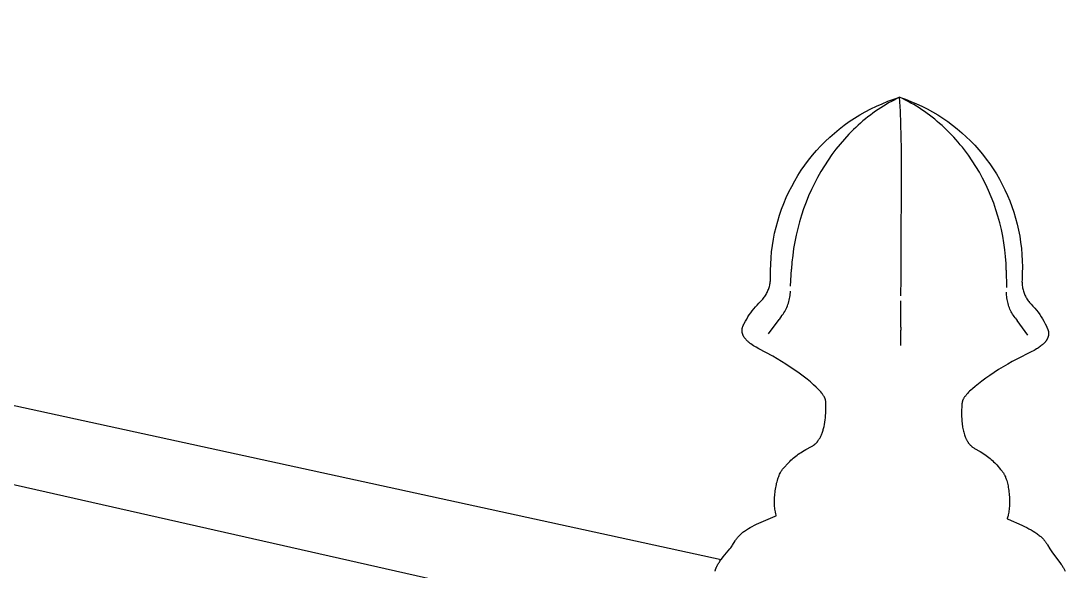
# Model space of a CAD drawing. Header units: millimetres. Extents: x -1576 to 3664, y -445 to 3215.
# Drawn here: x -191.8 to 76.1, y 895.8 to 1036.7 of the extents above; entities that cross this region are included whole.
import ezdxf

# ---------------------------------------------------------------- set-up
doc = ezdxf.new("R2010")
doc.units = ezdxf.units.MM
doc.header["$MEASUREMENT"] = 0
doc.layers.add('Utwórz2D linie widoczne', color=7, linetype='Continuous', true_color=0x000000)

msp = doc.modelspace()

# ---------------------------------------------------------------- linework, layer by layer
at = {"layer": 'Utwórz2D linie widoczne'}
for p, q in [((-646.4, 1036.75), (-12.13, 898.75)), ((-26.62, 880.24), (-649.02, 1020.35)), ((27.66, 1014.89), (29.13, 1015.54)), ((29.13, 1015.54), (30.62, 1016.14)), ((30.14, 1015.32), (29.46, 1014.91)), ((30.82, 1015.72), (30.14, 1015.32)), ((30.62, 1016.14), (32.12, 1016.68)), ((31.52, 1016.1), (30.82, 1015.72)), ((32.22, 1016.47), (31.52, 1016.1)), ((32.12, 1016.68), (33.64, 1017.17)), ((32.93, 1016.83), (32.22, 1016.47)), ((33.64, 1017.17), (32.93, 1016.83)), ((33.64, 1017.17), (35.1, 1016.68)), ((34.38, 1016.83), (33.64, 1017.17)), ((33.83, 1013.59), (33.64, 1017.17)), ((35.1, 1016.46), (34.38, 1016.83)), ((35.1, 1016.68), (36.54, 1016.13)), ((35.82, 1016.09), (35.1, 1016.46)), ((36.53, 1015.69), (35.82, 1016.09)), ((37.24, 1015.29), (36.53, 1015.69)), ((36.54, 1016.13), (37.96, 1015.53)), ((37.93, 1014.87), (37.24, 1015.29)), ((37.96, 1015.53), (39.36, 1014.88)), ((22.05, 1011.82), (23.41, 1012.66)), ((23.41, 1012.66), (24.81, 1013.45)), ((24.81, 1013.45), (26.22, 1014.2)), ((26.13, 1012.63), (25.48, 1012.13)), ((26.79, 1013.12), (26.13, 1012.63)), ((26.22, 1014.2), (27.66, 1014.89)), ((27.45, 1013.59), (26.79, 1013.12)), ((28.12, 1014.05), (27.45, 1013.59)), ((28.79, 1014.49), (28.12, 1014.05)), ((29.46, 1014.91), (28.79, 1014.49)), ((34.1, 1003.9), (33.83, 1013.59)), ((38.62, 1014.44), (37.93, 1014.87)), ((39.3, 1014), (38.62, 1014.44)), ((39.99, 1013.53), (39.3, 1014)), ((39.36, 1014.88), (40.73, 1014.19)), ((40.66, 1013.05), (39.99, 1013.53)), ((41.33, 1012.56), (40.66, 1013.05)), ((40.73, 1014.19), (42.08, 1013.45)), ((41.99, 1012.05), (41.33, 1012.56)), ((42.08, 1013.45), (43.41, 1012.67)), ((43.41, 1012.67), (44.71, 1011.84)), ((18.15, 1009.02), (19.42, 1010)), ((19.42, 1010), (20.72, 1010.93)), ((20.72, 1010.93), (22.05, 1011.82)), ((22.99, 1010.02), (22.37, 1009.46)), ((23.6, 1010.57), (22.99, 1010.02)), ((24.22, 1011.1), (23.6, 1010.57)), ((24.85, 1011.62), (24.22, 1011.1)), ((25.48, 1012.13), (24.85, 1011.62)), ((42.64, 1011.54), (41.99, 1012.05)), ((43.27, 1011.01), (42.64, 1011.54)), ((43.9, 1010.47), (43.27, 1011.01)), ((44.52, 1009.92), (43.9, 1010.47)), ((45.14, 1009.35), (44.52, 1009.92)), ((44.71, 1011.84), (45.98, 1010.97)), ((45.98, 1010.97), (47.21, 1010.06)), ((47.21, 1010.06), (48.42, 1009.1)), ((15.71, 1006.95), (16.91, 1008.01)), ((16.91, 1008.01), (18.15, 1009.02)), ((20.59, 1007.69), (19.45, 1006.46)), ((21.17, 1008.29), (20.59, 1007.69)), ((21.77, 1008.88), (21.17, 1008.29)), ((22.37, 1009.46), (21.77, 1008.88)), ((45.75, 1008.76), (45.14, 1009.35)), ((46.35, 1008.17), (45.75, 1008.76)), ((46.94, 1007.56), (46.35, 1008.17)), ((47.52, 1006.94), (46.94, 1007.56)), ((48.42, 1009.1), (49.6, 1008.1)), ((49.6, 1008.1), (50.73, 1007.07)), ((50.73, 1007.07), (51.84, 1005.99)), ((12.34, 1003.53), (13.43, 1004.7)), ((13.43, 1004.7), (14.55, 1005.84)), ((14.55, 1005.84), (15.71, 1006.95)), ((18.35, 1005.19), (17.28, 1003.85)), ((19.45, 1006.46), (18.35, 1005.19)), ((48.09, 1006.32), (47.52, 1006.94)), ((48.64, 1005.68), (48.09, 1006.32)), ((49.19, 1005.03), (48.64, 1005.68)), ((49.73, 1004.37), (49.19, 1005.03)), ((50.26, 1003.69), (49.73, 1004.37)), ((51.84, 1005.99), (52.9, 1004.88)), ((52.9, 1004.88), (53.93, 1003.74)), ((10.3, 1001.06), (11.3, 1002.31)), ((11.3, 1002.31), (12.34, 1003.53)), ((16.25, 1002.48), (15.27, 1001.08)), ((17.28, 1003.85), (16.25, 1002.48)), ((34.03, 970.71), (34.1, 1003.9)), ((51.28, 1002.31), (50.26, 1003.69)), ((52.26, 1000.9), (51.28, 1002.31)), ((53.93, 1003.74), (54.92, 1002.56)), ((54.92, 1002.56), (55.87, 1001.34)), ((8.42, 998.47), (9.34, 999.78)), ((9.34, 999.78), (10.3, 1001.06)), ((14.33, 999.65), (13.42, 998.16)), ((15.27, 1001.08), (14.33, 999.65)), ((53.19, 999.45), (52.26, 1000.9)), ((54.08, 997.95), (53.19, 999.45)), ((55.87, 1001.34), (56.78, 1000.1)), ((56.78, 1000.1), (57.64, 998.83)), ((6.73, 995.75), (7.56, 997.12)), ((7.56, 997.12), (8.42, 998.47)), ((12.57, 996.64), (11.76, 995.1)), ((13.42, 998.16), (12.57, 996.64)), ((54.92, 996.41), (54.08, 997.95)), ((55.71, 994.85), (54.92, 996.41)), ((57.64, 998.83), (58.46, 997.52)), ((58.46, 997.52), (59.23, 996.19)), ((5.23, 992.92), (5.96, 994.34)), ((5.96, 994.34), (6.73, 995.75)), ((11.76, 995.1), (11, 993.53)), ((56.45, 993.27), (55.71, 994.85)), ((59.23, 996.19), (59.96, 994.84)), ((59.96, 994.84), (60.65, 993.46)), ((3.93, 989.99), (4.56, 991.47)), ((4.56, 991.47), (5.23, 992.92)), ((10.29, 991.92), (9.62, 990.29)), ((11, 993.53), (10.29, 991.92)), ((57.13, 991.66), (56.45, 993.27)), ((57.76, 990.03), (57.13, 991.66)), ((60.65, 993.46), (61.28, 992.05)), ((61.28, 992.05), (61.87, 990.63)), ((2.83, 986.98), (3.36, 988.5)), ((3.36, 988.5), (3.93, 989.99)), ((9.01, 988.63), (8.45, 986.96)), ((9.62, 990.29), (9.01, 988.63)), ((58.33, 988.37), (57.76, 990.03)), ((58.85, 986.7), (58.33, 988.37)), ((61.87, 990.63), (62.41, 989.19)), ((62.41, 989.19), (62.9, 987.73)), ((2.36, 985.45), (2.83, 986.98)), ((8.45, 986.96), (7.94, 985.28)), ((59.32, 985.01), (58.85, 986.7)), ((62.9, 987.73), (63.36, 986.21)), ((63.36, 986.21), (63.77, 984.68)), ((1.58, 982.35), (1.94, 983.91)), ((1.94, 983.91), (2.36, 985.45)), ((7.49, 983.58), (7.09, 981.86)), ((7.94, 985.28), (7.49, 983.58)), ((59.73, 983.3), (59.32, 985.01)), ((60.08, 981.58), (59.73, 983.3)), ((63.77, 984.68), (64.12, 983.14)), ((64.12, 983.14), (64.42, 981.59)), ((1.01, 979.2), (1.26, 980.78)), ((1.26, 980.78), (1.58, 982.35)), ((7.09, 981.86), (6.74, 980.14)), ((60.38, 979.85), (60.08, 981.58)), ((64.42, 981.59), (64.67, 980.02)), ((0.65, 976.02), (0.8, 977.61)), ((0.8, 977.61), (1.01, 979.2)), ((6.44, 978.4), (6.21, 976.66)), ((6.74, 980.14), (6.44, 978.4)), ((60.62, 978.11), (60.38, 979.85)), ((60.8, 976.36), (60.62, 978.11)), ((64.67, 980.02), (64.86, 978.45)), ((64.86, 978.45), (65, 976.88)), ((0.56, 974.42), (0.65, 976.02)), ((6.02, 974.9), (5.9, 973.15)), ((6.21, 976.66), (6.02, 974.9)), ((60.92, 974.61), (60.8, 976.36)), ((65, 976.88), (65.09, 975.29)), ((65.09, 975.29), (65.12, 973.71)), ((0.52, 972.82), (0.56, 974.42)), ((0.53, 971.22), (0.52, 972.82)), ((5.66, 968.75), (5.9, 973.15)), ((60.99, 972.86), (60.92, 974.61)), ((60.99, 972.86), (61.06, 968.45)), ((65.12, 973.71), (65.1, 972.13)), ((0.36, 969.29), (0.42, 969.57)), ((0.42, 969.57), (0.46, 969.85)), ((0.46, 969.85), (0.49, 970.13)), ((0.49, 970.13), (0.51, 970.4)), ((0.51, 970.4), (0.53, 970.67)), ((0.53, 970.95), (0.53, 971.22)), ((0.53, 970.67), (0.53, 970.95)), ((33.95, 966.28), (34.03, 970.71)), ((65.02, 970.28), (65.01, 970.01)), ((65.01, 970.01), (65.02, 969.74)), ((65.03, 970.55), (65.02, 970.28)), ((65.02, 969.74), (65.03, 969.47)), ((65.1, 972.13), (65.03, 970.55)), ((-0.64, 966.64), (-0.5, 966.89)), ((-0.5, 966.89), (-0.37, 967.14)), ((-0.37, 967.14), (-0.25, 967.4)), ((-0.25, 967.4), (-0.13, 967.66)), ((-0.13, 967.66), (-0.03, 967.92)), ((-0.03, 967.92), (0.07, 968.19)), ((0.07, 968.19), (0.16, 968.46)), ((0.16, 968.46), (0.23, 968.73)), ((0.23, 968.73), (0.3, 969.01)), ((0.3, 969.01), (0.36, 969.29)), ((5.57, 966.74), (5.6, 967.13)), ((5.6, 967.13), (5.62, 967.52)), ((61.06, 966.86), (61.06, 967.23)), ((65.03, 969.47), (65.05, 969.19)), ((65.05, 969.19), (65.08, 968.91)), ((65.08, 968.91), (65.12, 968.63)), ((65.12, 968.63), (65.17, 968.35)), ((65.17, 968.35), (65.23, 968.08)), ((65.23, 968.08), (65.29, 967.81)), ((65.29, 967.81), (65.37, 967.54)), ((65.37, 967.54), (65.46, 967.27)), ((65.46, 967.27), (65.55, 967.01)), ((65.55, 967.01), (65.66, 966.75)), ((-2.94, 963.95), (-2.5, 964.41)), ((-2.5, 964.41), (-2.04, 964.86)), ((-2.04, 964.86), (-1.84, 965.06)), ((-1.84, 965.06), (-1.65, 965.27)), ((-1.65, 965.27), (-1.46, 965.49)), ((-1.46, 965.49), (-1.28, 965.71)), ((-1.28, 965.71), (-1.11, 965.93)), ((-1.11, 965.93), (-0.95, 966.16)), ((-0.95, 966.16), (-0.79, 966.4)), ((-0.79, 966.4), (-0.64, 966.64)), ((4.97, 964.08), (5.1, 964.45)), ((5.1, 964.45), (5.21, 964.82)), ((5.21, 964.82), (5.31, 965.2)), ((5.31, 965.2), (5.39, 965.58)), ((5.39, 965.58), (5.46, 965.97)), ((5.46, 965.97), (5.52, 966.35)), ((5.52, 966.35), (5.57, 966.74)), ((33.9, 958.28), (33.93, 965.05)), ((61.08, 966.49), (61.06, 966.86)), ((61.11, 966.12), (61.08, 966.49)), ((61.15, 965.75), (61.11, 966.12)), ((61.2, 965.38), (61.15, 965.75)), ((61.27, 965.02), (61.2, 965.38)), ((61.35, 964.66), (61.27, 965.02)), ((61.44, 964.3), (61.35, 964.66)), ((61.55, 963.94), (61.44, 964.3)), ((65.66, 966.75), (65.77, 966.49)), ((65.77, 966.49), (65.89, 966.24)), ((65.89, 966.24), (66.02, 965.99)), ((66.02, 965.99), (66.16, 965.75)), ((66.16, 965.75), (66.3, 965.51)), ((66.3, 965.51), (66.46, 965.27)), ((66.46, 965.27), (66.62, 965.05)), ((66.62, 965.05), (66.79, 964.82)), ((66.79, 964.82), (66.96, 964.61)), ((66.96, 964.61), (67.15, 964.4)), ((67.15, 964.4), (67.34, 964.19)), ((67.34, 964.19), (67.82, 963.69)), ((-4.92, 961.42), (-4.56, 961.95)), ((-4.56, 961.95), (-4.18, 962.47)), ((-4.18, 962.47), (-3.78, 962.97)), ((-3.78, 962.97), (-3.37, 963.47)), ((-3.37, 963.47), (-2.94, 963.95)), ((3.52, 961.31), (3.75, 961.63)), ((3.75, 961.63), (3.96, 961.96)), ((3.96, 961.96), (4.16, 962.3)), ((4.16, 962.3), (4.34, 962.64)), ((4.34, 962.64), (4.52, 962.99)), ((4.52, 962.99), (4.68, 963.35)), ((4.68, 963.35), (4.83, 963.71)), ((4.83, 963.71), (4.97, 964.08)), ((61.66, 963.59), (61.55, 963.94)), ((61.79, 963.24), (61.66, 963.59)), ((61.93, 962.9), (61.79, 963.24)), ((62.09, 962.56), (61.93, 962.9)), ((62.25, 962.23), (62.09, 962.56)), ((62.43, 961.91), (62.25, 962.23)), ((62.61, 961.59), (62.43, 961.91)), ((62.81, 961.27), (62.61, 961.59)), ((67.82, 963.69), (68.28, 963.17)), ((68.28, 963.17), (68.72, 962.64)), ((68.72, 962.64), (69.14, 962.09)), ((69.14, 962.09), (69.55, 961.53)), ((69.55, 961.53), (69.93, 960.96)), ((-6.44, 958.82), (-6.38, 958.93)), ((-6.38, 958.93), (-6.33, 959.03)), ((-6.33, 959.03), (-5.92, 959.77)), ((-5.92, 959.77), (-5.6, 960.33)), ((-5.6, 960.33), (-5.27, 960.88)), ((-5.27, 960.88), (-4.92, 961.42)), ((0.02, 956.59), (2.75, 960.28)), ((3.02, 960.64), (2.75, 960.28)), ((3.29, 960.99), (3.02, 960.64)), ((3.29, 960.99), (3.52, 961.31)), ((63.02, 960.97), (62.81, 961.27)), ((63.24, 960.67), (63.02, 960.97)), ((63.24, 960.67), (63.51, 960.31)), ((63.51, 960.31), (63.78, 959.95)), ((65.12, 958.08), (63.78, 959.95)), ((69.93, 960.96), (70.3, 960.37)), ((70.3, 960.37), (70.64, 959.77)), ((70.64, 959.77), (70.96, 959.16)), ((70.96, 959.16), (71.26, 958.54)), ((-6.79, 957.57), (-6.78, 957.62)), ((-6.79, 957.52), (-6.79, 957.57)), ((-6.79, 957.47), (-6.79, 957.52)), ((-6.79, 957.42), (-6.79, 957.47)), ((-6.79, 957.36), (-6.79, 957.42)), ((-6.79, 957.29), (-6.79, 957.36)), ((-6.78, 957.23), (-6.79, 957.29)), ((-6.78, 957.71), (-6.77, 957.76)), ((-6.78, 957.66), (-6.78, 957.71)), ((-6.78, 957.62), (-6.78, 957.66)), ((-6.78, 957.16), (-6.78, 957.23)), ((-6.77, 957.1), (-6.78, 957.16)), ((-6.77, 957.76), (-6.76, 957.81)), ((-6.76, 957.04), (-6.77, 957.1)), ((-6.76, 957.81), (-6.75, 957.91)), ((-6.75, 956.97), (-6.76, 957.04)), ((-6.75, 957.91), (-6.73, 958.01)), ((-6.74, 956.91), (-6.75, 956.97)), ((-6.73, 956.84), (-6.74, 956.91)), ((-6.73, 958.01), (-6.7, 958.11)), ((-6.72, 956.78), (-6.73, 956.84)), ((-6.7, 956.72), (-6.72, 956.78)), ((-6.7, 958.11), (-6.68, 958.21)), ((-6.68, 956.65), (-6.7, 956.72)), ((-6.68, 958.21), (-6.65, 958.31)), ((-6.66, 956.59), (-6.68, 956.65)), ((-6.64, 956.53), (-6.66, 956.59)), ((-6.65, 958.31), (-6.61, 958.41)), ((-6.62, 956.47), (-6.64, 956.53)), ((-6.6, 956.4), (-6.62, 956.47)), ((-6.61, 958.41), (-6.57, 958.51)), ((-6.57, 956.34), (-6.6, 956.4)), ((-6.57, 958.51), (-6.53, 958.61)), ((-6.55, 956.28), (-6.57, 956.34)), ((-6.52, 956.22), (-6.55, 956.28)), ((-6.53, 958.61), (-6.49, 958.72)), ((-6.49, 956.15), (-6.52, 956.22)), ((-6.49, 958.72), (-6.44, 958.82)), ((-6.46, 956.09), (-6.49, 956.15)), ((33.9, 958.28), (33.91, 957.52)), ((33.96, 953.56), (33.91, 957.52)), ((66.5, 956.23), (65.12, 958.08)), ((71.26, 958.54), (71.51, 958.01)), ((71.51, 958.01), (71.56, 957.91)), ((71.56, 957.91), (71.6, 957.81)), ((71.6, 957.81), (71.64, 957.72)), ((71.64, 957.72), (71.67, 957.62)), ((71.67, 957.62), (71.7, 957.53)), ((71.7, 957.53), (71.73, 957.44)), ((71.73, 957.44), (71.76, 957.34)), ((71.76, 957.34), (71.78, 957.25)), ((71.78, 957.25), (71.8, 957.16)), ((71.8, 956.15), (71.79, 956.08)), ((71.8, 957.16), (71.81, 957.07)), ((71.82, 956.23), (71.8, 956.15)), ((71.81, 957.07), (71.82, 956.98)), ((71.82, 956.98), (71.83, 956.89)), ((71.83, 956.3), (71.82, 956.23)), ((71.83, 956.89), (71.84, 956.8)), ((71.84, 956.46), (71.83, 956.38)), ((71.83, 956.38), (71.83, 956.3)), ((71.84, 956.8), (71.85, 956.71)), ((71.85, 956.62), (71.84, 956.53)), ((71.84, 956.53), (71.84, 956.46)), ((71.85, 956.71), (71.85, 956.62)), ((-6.43, 956.03), (-6.46, 956.09)), ((-6.4, 955.97), (-6.43, 956.03)), ((-6.36, 955.91), (-6.4, 955.97)), ((-6.33, 955.85), (-6.36, 955.91)), ((-6.29, 955.79), (-6.33, 955.85)), ((-6.21, 955.66), (-6.29, 955.79)), ((-6.13, 955.54), (-6.21, 955.66)), ((-6.04, 955.42), (-6.13, 955.54)), ((-5.94, 955.3), (-6.04, 955.42)), ((-5.84, 955.17), (-5.94, 955.3)), ((-5.73, 955.05), (-5.84, 955.17)), ((-5.61, 954.93), (-5.73, 955.05)), ((-5.49, 954.81), (-5.61, 954.93)), ((-5.37, 954.68), (-5.49, 954.81)), ((-5.23, 954.56), (-5.37, 954.68)), ((-5.1, 954.44), (-5.23, 954.56)), ((-4.96, 954.32), (-5.1, 954.44)), ((-4.81, 954.2), (-4.96, 954.32)), ((-4.66, 954.09), (-4.81, 954.2)), ((-4.5, 953.97), (-4.66, 954.09)), ((-4.17, 953.73), (-4.5, 953.97)), ((-3.82, 953.5), (-4.17, 953.73)), ((-3.51, 953.3), (-3.82, 953.5)), ((69.88, 953.47), (69.67, 953.31)), ((70.08, 953.63), (69.88, 953.47)), ((70.28, 953.8), (70.08, 953.63)), ((70.46, 953.96), (70.28, 953.8)), ((70.63, 954.13), (70.46, 953.96)), ((70.71, 954.21), (70.63, 954.13)), ((70.79, 954.29), (70.71, 954.21)), ((70.87, 954.38), (70.79, 954.29)), ((70.94, 954.46), (70.87, 954.38)), ((71.01, 954.55), (70.94, 954.46)), ((71.08, 954.63), (71.01, 954.55)), ((71.15, 954.72), (71.08, 954.63)), ((71.21, 954.81), (71.15, 954.72)), ((71.27, 954.89), (71.21, 954.81)), ((71.33, 954.98), (71.27, 954.89)), ((71.38, 955.07), (71.33, 954.98)), ((71.43, 955.16), (71.38, 955.07)), ((71.48, 955.24), (71.43, 955.16)), ((71.53, 955.33), (71.48, 955.24)), ((71.56, 955.41), (71.53, 955.33)), ((71.59, 955.48), (71.56, 955.41)), ((71.63, 955.55), (71.59, 955.48)), ((71.66, 955.63), (71.63, 955.55)), ((71.68, 955.7), (71.66, 955.63)), ((71.71, 955.78), (71.68, 955.7)), ((71.73, 955.85), (71.71, 955.78)), ((71.75, 955.92), (71.73, 955.85)), ((71.77, 956), (71.75, 955.92)), ((71.79, 956.08), (71.77, 956)), ((-3.19, 953.11), (-3.51, 953.3)), ((-2.46, 952.7), (-3.19, 953.11)), ((1.11, 950.81), (-2.46, 952.7)), ((2.25, 950.15), (1.11, 950.81)), ((67.35, 951.92), (63.67, 950.09)), ((68.1, 952.32), (67.35, 951.92)), ((68.4, 952.49), (68.1, 952.32)), ((68.72, 952.68), (68.4, 952.49)), ((68.97, 952.83), (68.72, 952.68)), ((69.21, 952.99), (68.97, 952.83)), ((69.44, 953.15), (69.21, 952.99)), ((69.67, 953.31), (69.44, 953.15)), ((3.37, 949.48), (2.25, 950.15)), ((4.48, 948.78), (3.37, 949.48)), ((5.57, 948.06), (4.48, 948.78)), ((60.2, 948.13), (59.02, 947.4)), ((61.39, 948.83), (60.2, 948.13)), ((62.52, 949.47), (61.39, 948.83)), ((63.67, 950.09), (62.52, 949.47)), ((6.72, 947.28), (5.57, 948.06)), ((7.86, 946.47), (6.72, 947.28)), ((8.88, 945.71), (7.86, 946.47)), ((9.89, 944.93), (8.88, 945.71)), ((56.75, 945.91), (55.72, 945.2)), ((57.88, 946.66), (56.75, 945.91)), ((59.02, 947.4), (57.88, 946.66)), ((10.73, 944.24), (9.89, 944.93)), ((11.56, 943.52), (10.73, 944.24)), ((12.25, 942.88), (11.56, 943.52)), ((12.58, 942.56), (12.25, 942.88)), ((53, 943.1), (52.28, 942.48)), ((53.85, 943.79), (53, 943.1)), ((54.72, 944.46), (53.85, 943.79)), ((55.72, 945.2), (54.72, 944.46)), ((12.91, 942.22), (12.58, 942.56)), ((13.16, 941.95), (12.91, 942.22)), ((13.41, 941.67), (13.16, 941.95)), ((13.65, 941.39), (13.41, 941.67)), ((13.76, 941.24), (13.65, 941.39)), ((13.87, 941.09), (13.76, 941.24)), ((13.96, 940.97), (13.87, 941.09)), ((14.05, 940.84), (13.96, 940.97)), ((14.14, 940.71), (14.05, 940.84)), ((14.22, 940.58), (14.14, 940.71)), ((14.28, 940.48), (14.22, 940.58)), ((14.34, 940.37), (14.28, 940.48)), ((14.4, 940.26), (14.34, 940.37)), ((14.45, 940.15), (14.4, 940.26)), ((14.49, 940.06), (14.45, 940.15)), ((50.14, 940.15), (50.07, 940.04)), ((50.22, 940.26), (50.14, 940.15)), ((50.3, 940.39), (50.22, 940.26)), ((50.39, 940.51), (50.3, 940.39)), ((50.49, 940.63), (50.39, 940.51)), ((50.58, 940.75), (50.49, 940.63)), ((50.7, 940.89), (50.58, 940.75)), ((50.82, 941.03), (50.7, 940.89)), ((51.07, 941.31), (50.82, 941.03)), ((51.33, 941.58), (51.07, 941.31)), ((51.59, 941.84), (51.33, 941.58)), ((51.93, 942.17), (51.59, 941.84)), ((52.28, 942.48), (51.93, 942.17)), ((14.51, 940.01), (14.49, 940.06)), ((14.52, 939.97), (14.51, 940.01)), ((14.54, 939.92), (14.52, 939.97)), ((14.56, 939.87), (14.54, 939.92)), ((14.57, 939.82), (14.56, 939.87)), ((14.59, 939.78), (14.57, 939.82)), ((14.6, 939.73), (14.59, 939.78)), ((14.61, 939.67), (14.6, 939.73)), ((14.63, 939.62), (14.61, 939.67)), ((14.64, 939.57), (14.63, 939.62)), ((14.65, 939.52), (14.64, 939.57)), ((14.66, 939.46), (14.65, 939.52)), ((14.68, 939.35), (14.66, 939.46)), ((14.69, 939.23), (14.68, 939.35)), ((14.7, 939.11), (14.69, 939.23)), ((14.71, 938.99), (14.7, 939.11)), ((14.72, 938.86), (14.71, 938.99)), ((14.71, 936.88), (14.73, 937.59)), ((14.73, 938.3), (14.72, 938.86)), ((14.73, 937.59), (14.73, 938.3)), ((49.55, 937.89), (49.52, 937.01)), ((49.59, 938.45), (49.55, 937.89)), ((49.6, 938.58), (49.59, 938.45)), ((49.61, 938.7), (49.6, 938.58)), ((49.63, 938.82), (49.61, 938.7)), ((49.65, 938.94), (49.63, 938.82)), ((49.67, 939.05), (49.65, 938.94)), ((49.68, 939.11), (49.67, 939.05)), ((49.69, 939.16), (49.68, 939.11)), ((49.71, 939.21), (49.69, 939.16)), ((49.72, 939.27), (49.71, 939.21)), ((49.74, 939.32), (49.72, 939.27)), ((49.75, 939.37), (49.74, 939.32)), ((49.77, 939.41), (49.75, 939.37)), ((49.79, 939.46), (49.77, 939.41)), ((49.8, 939.51), (49.79, 939.46)), ((49.82, 939.56), (49.8, 939.51)), ((49.84, 939.6), (49.82, 939.56)), ((49.86, 939.65), (49.84, 939.6)), ((49.91, 939.74), (49.86, 939.65)), ((49.94, 939.8), (49.91, 939.74)), ((50, 939.92), (49.94, 939.8)), ((50.07, 940.04), (50, 939.92)), ((14.53, 934.49), (14.6, 935.06)), ((14.6, 935.06), (14.65, 935.64)), ((14.65, 935.64), (14.69, 936.26)), ((14.69, 936.26), (14.71, 936.88)), ((49.52, 937.01), (49.51, 936.12)), ((49.51, 936.12), (49.53, 935.28)), ((49.53, 935.28), (49.55, 934.86)), ((49.55, 934.86), (49.58, 934.44)), ((13.98, 931.85), (14.06, 932.09)), ((14.06, 932.09), (14.12, 932.34)), ((14.12, 932.34), (14.24, 932.84)), ((14.24, 932.84), (14.35, 933.34)), ((14.35, 933.34), (14.45, 933.91)), ((14.45, 933.91), (14.53, 934.49)), ((49.58, 934.44), (49.61, 934.07)), ((49.61, 934.07), (49.65, 933.69)), ((49.65, 933.69), (49.69, 933.32)), ((49.69, 933.32), (49.74, 932.95)), ((49.74, 932.95), (49.8, 932.62)), ((49.8, 932.62), (49.86, 932.3)), ((49.86, 932.3), (49.92, 931.97)), ((12.78, 929.24), (12.86, 929.37)), ((12.86, 929.37), (12.95, 929.5)), ((12.95, 929.5), (13.03, 929.63)), ((13.03, 929.63), (13.11, 929.78)), ((13.11, 929.78), (13.21, 929.95)), ((13.21, 929.95), (13.31, 930.13)), ((13.31, 930.13), (13.4, 930.31)), ((13.4, 930.31), (13.48, 930.49)), ((13.48, 930.49), (13.57, 930.71)), ((13.57, 930.71), (13.66, 930.92)), ((13.66, 930.92), (13.75, 931.14)), ((13.75, 931.14), (13.83, 931.36)), ((13.83, 931.36), (13.91, 931.6)), ((13.91, 931.6), (13.98, 931.85)), ((49.92, 931.97), (50, 931.65)), ((50, 931.65), (50.08, 931.34)), ((50.08, 931.34), (50.16, 931.03)), ((50.16, 931.03), (50.26, 930.72)), ((50.26, 930.72), (50.36, 930.42)), ((50.36, 930.42), (50.47, 930.14)), ((50.47, 930.14), (50.58, 929.87)), ((50.58, 929.87), (50.64, 929.74)), ((50.64, 929.74), (50.71, 929.6)), ((50.71, 929.6), (50.77, 929.47)), ((50.77, 929.47), (50.84, 929.34)), ((8.76, 926.44), (9.17, 926.69)), ((9.17, 926.69), (9.59, 926.93)), ((9.59, 926.93), (11.03, 927.69)), ((11.03, 927.69), (11.23, 927.81)), ((11.23, 927.81), (11.4, 927.91)), ((11.4, 927.91), (11.56, 928.02)), ((11.56, 928.02), (11.64, 928.07)), ((11.64, 928.07), (11.72, 928.13)), ((11.72, 928.13), (11.79, 928.18)), ((11.79, 928.18), (11.86, 928.23)), ((11.86, 928.23), (11.92, 928.29)), ((11.92, 928.29), (11.99, 928.35)), ((11.99, 928.35), (12.06, 928.41)), ((12.06, 928.41), (12.13, 928.48)), ((12.13, 928.48), (12.21, 928.56)), ((12.21, 928.56), (12.28, 928.64)), ((12.28, 928.64), (12.36, 928.72)), ((12.36, 928.72), (12.44, 928.81)), ((12.44, 928.81), (12.52, 928.91)), ((12.52, 928.91), (12.61, 929.02)), ((12.61, 929.02), (12.69, 929.13)), ((12.69, 929.13), (12.78, 929.24)), ((50.84, 929.34), (50.9, 929.22)), ((50.9, 929.22), (50.97, 929.11)), ((50.97, 929.11), (51.04, 928.99)), ((51.04, 928.99), (51.11, 928.88)), ((51.11, 928.88), (51.18, 928.77)), ((51.18, 928.77), (51.25, 928.65)), ((51.25, 928.65), (51.33, 928.55)), ((51.33, 928.55), (51.41, 928.44)), ((51.41, 928.44), (51.48, 928.35)), ((51.48, 928.35), (51.56, 928.26)), ((51.56, 928.26), (51.63, 928.17)), ((51.63, 928.17), (51.71, 928.08)), ((51.71, 928.08), (51.79, 928)), ((51.79, 928), (51.87, 927.92)), ((51.87, 927.92), (51.96, 927.84)), ((51.96, 927.84), (52.04, 927.76)), ((52.04, 927.76), (52.11, 927.7)), ((52.11, 927.7), (52.18, 927.65)), ((52.18, 927.65), (52.25, 927.59)), ((52.25, 927.59), (52.33, 927.53)), ((52.33, 927.53), (52.49, 927.42)), ((52.49, 927.42), (52.65, 927.32)), ((52.65, 927.32), (52.85, 927.2)), ((52.85, 927.2), (54.26, 926.39)), ((5.46, 923.89), (5.74, 924.16)), ((5.74, 924.16), (6.04, 924.43)), ((6.04, 924.43), (6.34, 924.7)), ((6.34, 924.7), (6.66, 924.96)), ((6.66, 924.96), (6.97, 925.21)), ((6.97, 925.21), (7.31, 925.46)), ((7.31, 925.46), (7.65, 925.71)), ((7.65, 925.71), (8, 925.95)), ((8, 925.95), (8.35, 926.18)), ((8.35, 926.18), (8.76, 926.44)), ((54.26, 926.39), (54.68, 926.14)), ((54.68, 926.14), (55.08, 925.89)), ((55.08, 925.89), (55.48, 925.62)), ((55.48, 925.62), (55.83, 925.38)), ((55.83, 925.38), (56.17, 925.12)), ((56.17, 925.12), (56.51, 924.86)), ((56.51, 924.86), (56.85, 924.59)), ((56.85, 924.59), (57.15, 924.34)), ((57.15, 924.34), (57.44, 924.08)), ((57.44, 924.08), (57.73, 923.81)), ((3.18, 921.23), (3.26, 921.35)), ((3.26, 921.35), (3.33, 921.48)), ((3.33, 921.48), (3.41, 921.59)), ((3.41, 921.59), (3.51, 921.73)), ((3.51, 921.73), (3.62, 921.88)), ((3.62, 921.88), (3.73, 922.03)), ((3.73, 922.03), (3.85, 922.17)), ((3.85, 922.17), (4, 922.34)), ((4, 922.34), (4.93, 923.34)), ((4.93, 923.34), (5.19, 923.62)), ((5.19, 923.62), (5.46, 923.89)), ((57.73, 923.81), (58.01, 923.53)), ((58.01, 923.53), (58.28, 923.26)), ((58.28, 923.26), (58.54, 922.98)), ((58.54, 922.98), (59.54, 921.84)), ((59.54, 921.84), (59.69, 921.67)), ((59.69, 921.67), (59.83, 921.5)), ((59.83, 921.5), (59.94, 921.35)), ((59.94, 921.35), (60.05, 921.2)), ((2.09, 918.29), (2.19, 918.66)), ((2.19, 918.66), (2.29, 919.02)), ((2.29, 919.02), (2.39, 919.38)), ((2.39, 919.38), (2.5, 919.69)), ((2.5, 919.69), (2.61, 919.99)), ((2.61, 919.99), (2.73, 920.3)), ((2.73, 920.3), (2.86, 920.6)), ((2.86, 920.6), (2.98, 920.86)), ((2.98, 920.86), (3.05, 920.98)), ((3.05, 920.98), (3.11, 921.11)), ((3.11, 921.11), (3.18, 921.23)), ((60.05, 921.2), (60.16, 921.05)), ((60.16, 921.05), (60.25, 920.91)), ((60.25, 920.91), (60.32, 920.79)), ((60.32, 920.79), (60.39, 920.67)), ((60.39, 920.67), (60.46, 920.54)), ((60.46, 920.54), (60.53, 920.42)), ((60.53, 920.42), (60.59, 920.29)), ((60.59, 920.29), (60.65, 920.16)), ((60.65, 920.16), (60.76, 919.9)), ((60.76, 919.9), (60.82, 919.75)), ((60.82, 919.75), (60.88, 919.6)), ((60.88, 919.6), (60.99, 919.29)), ((60.99, 919.29), (61.09, 918.98)), ((61.09, 918.98), (61.18, 918.67)), ((61.18, 918.67), (61.28, 918.31)), ((1.69, 915.95), (1.74, 916.36)), ((1.74, 916.36), (1.8, 916.76)), ((1.8, 916.76), (1.86, 917.15)), ((1.86, 917.15), (1.93, 917.54)), ((1.93, 917.54), (2.01, 917.93)), ((2.01, 917.93), (2.09, 918.29)), ((61.28, 918.31), (61.36, 917.95)), ((61.36, 917.95), (61.44, 917.58)), ((61.44, 917.58), (61.51, 917.21)), ((61.51, 917.21), (61.58, 916.82)), ((61.58, 916.82), (61.63, 916.42)), ((61.63, 916.42), (61.68, 916.02)), ((61.68, 916.02), (61.73, 915.62)), ((1.54, 913.46), (1.55, 913.88)), ((1.55, 913.04), (1.54, 913.46)), ((1.55, 913.88), (1.56, 914.3)), ((1.56, 914.3), (1.58, 914.72)), ((1.58, 914.72), (1.61, 915.13)), ((1.61, 915.13), (1.64, 915.54)), ((1.64, 915.54), (1.69, 915.95)), ((61.73, 915.62), (61.76, 915.21)), ((61.76, 915.21), (61.79, 914.81)), ((61.79, 914.81), (61.81, 914.4)), ((61.81, 914.4), (61.82, 913.99)), ((61.82, 913.99), (61.83, 913.57)), ((61.83, 913.57), (61.82, 913.15)), ((1.56, 912.69), (1.55, 913.04)), ((1.58, 912.34), (1.56, 912.69)), ((1.61, 911.99), (1.58, 912.34)), ((1.65, 911.64), (1.61, 911.99)), ((1.7, 911.29), (1.65, 911.64)), ((1.76, 910.95), (1.7, 911.29)), ((1.81, 910.66), (1.76, 910.95)), ((1.85, 910.52), (1.81, 910.66)), ((61.63, 910.87), (61.57, 910.54)), ((61.68, 911.23), (61.63, 910.87)), ((61.73, 911.59), (61.68, 911.23)), ((61.76, 911.95), (61.73, 911.59)), ((61.79, 912.3), (61.76, 911.95)), ((61.81, 912.73), (61.79, 912.3)), ((61.82, 913.15), (61.81, 912.73)), ((-3.05, 907.8), (-1.9, 908.33)), ((-1.9, 908.33), (1.74, 909.82)), ((1.74, 909.82), (2, 909.93)), ((1.99, 909.99), (1.85, 910.52)), ((2, 909.94), (1.99, 909.99)), ((2, 909.93), (2, 909.94)), ((61.23, 909.27), (61.22, 909.22)), ((61.22, 909.22), (61.22, 909.2)), ((61.22, 909.2), (61.47, 909.09)), ((61.39, 909.79), (61.23, 909.27)), ((61.43, 909.93), (61.39, 909.79)), ((61.5, 910.21), (61.43, 909.93)), ((61.47, 909.09), (65.01, 907.53)), ((61.57, 910.54), (61.5, 910.21)), ((-7.13, 905.23), (-6.96, 905.38)), ((-6.96, 905.38), (-6.76, 905.56)), ((-6.76, 905.56), (-6.55, 905.72)), ((-6.55, 905.72), (-6.34, 905.88)), ((-6.34, 905.88), (-6.12, 906.04)), ((-6.12, 906.04), (-5.89, 906.2)), ((-5.89, 906.2), (-5.65, 906.36)), ((-5.65, 906.36), (-5.17, 906.67)), ((-5.17, 906.67), (-4.68, 906.95)), ((-4.68, 906.95), (-4.19, 907.23)), ((-4.19, 907.23), (-3.62, 907.52)), ((-3.62, 907.52), (-3.05, 907.8)), ((65.01, 907.53), (65.62, 907.24)), ((65.62, 907.24), (66.23, 906.94)), ((66.23, 906.94), (66.8, 906.64)), ((66.8, 906.64), (67.37, 906.32)), ((67.37, 906.32), (67.85, 906.03)), ((67.85, 906.03), (68.33, 905.73)), ((68.33, 905.73), (68.57, 905.57)), ((68.57, 905.57), (68.8, 905.41)), ((68.8, 905.41), (69.03, 905.24)), ((-9.22, 902.45), (-8.57, 903.51)), ((-8.57, 903.51), (-8.45, 903.69)), ((-8.45, 903.69), (-8.33, 903.87)), ((-8.33, 903.87), (-8.24, 904)), ((-8.24, 904), (-8.15, 904.12)), ((-8.15, 904.12), (-8.05, 904.24)), ((-8.05, 904.24), (-7.96, 904.36)), ((-7.96, 904.36), (-7.78, 904.57)), ((-7.78, 904.57), (-7.7, 904.67)), ((-7.7, 904.67), (-7.62, 904.76)), ((-7.62, 904.76), (-7.46, 904.92)), ((-7.46, 904.92), (-7.3, 905.08)), ((-7.3, 905.08), (-7.13, 905.23)), ((69.03, 905.24), (69.26, 905.08)), ((69.26, 905.08), (69.46, 904.92)), ((69.46, 904.92), (69.65, 904.76)), ((69.65, 904.76), (69.84, 904.6)), ((69.84, 904.6), (70.03, 904.43)), ((70.03, 904.43), (70.19, 904.28)), ((70.19, 904.28), (70.35, 904.12)), ((70.35, 904.12), (70.51, 903.96)), ((70.51, 903.96), (70.66, 903.79)), ((70.66, 903.79), (70.74, 903.7)), ((70.74, 903.7), (70.82, 903.6)), ((70.82, 903.6), (70.9, 903.5)), ((70.9, 903.5), (70.99, 903.38)), ((70.99, 903.38), (71.08, 903.27)), ((71.08, 903.27), (71.16, 903.14)), ((71.16, 903.14), (71.25, 903.02)), ((71.25, 903.02), (71.34, 902.88)), ((71.34, 902.88), (71.45, 902.7)), ((71.45, 902.7), (71.56, 902.52)), ((-11.63, 899.39), (-9.89, 901.51)), ((-9.89, 901.51), (-9.7, 901.76)), ((-9.7, 901.76), (-9.52, 902)), ((-9.52, 902), (-9.36, 902.23)), ((-9.36, 902.23), (-9.22, 902.45)), ((71.56, 902.52), (72.18, 901.44)), ((72.18, 901.44), (72.31, 901.22)), ((72.31, 901.22), (72.46, 900.99)), ((72.46, 900.99), (72.63, 900.74)), ((72.63, 900.74), (72.82, 900.48)), ((72.82, 900.48), (74.48, 898.32)), ((-13.17, 897.15), (-13.1, 897.27)), ((-13.1, 897.27), (-12.96, 897.52)), ((-12.96, 897.52), (-12.84, 897.72)), ((-12.84, 897.72), (-12.72, 897.91)), ((-12.72, 897.91), (-12.6, 898.1)), ((-12.6, 898.1), (-12.47, 898.29)), ((-12.47, 898.29), (-12.27, 898.56)), ((-12.27, 898.56), (-12.07, 898.84)), ((-12.07, 898.84), (-11.63, 899.39)), ((74.48, 898.32), (74.89, 897.75)), ((74.89, 897.75), (75.09, 897.47)), ((75.09, 897.47), (75.28, 897.19)), ((-13.7, 895.72), (-13.68, 895.82)), ((-13.68, 895.82), (-13.65, 895.92)), ((-13.65, 895.92), (-13.63, 896.02)), ((-13.63, 896.02), (-13.6, 896.13)), ((-13.6, 896.13), (-13.56, 896.23)), ((-13.56, 896.23), (-13.53, 896.34)), ((-13.53, 896.34), (-13.48, 896.45)), ((-13.48, 896.45), (-13.44, 896.56)), ((-13.44, 896.56), (-13.39, 896.67)), ((-13.39, 896.67), (-13.34, 896.79)), ((-13.34, 896.79), (-13.29, 896.91)), ((-13.29, 896.91), (-13.23, 897.03)), ((-13.23, 897.03), (-13.17, 897.15)), ((75.28, 897.19), (75.4, 896.99)), ((75.4, 896.99), (75.52, 896.8)), ((75.52, 896.8), (75.64, 896.61)), ((75.64, 896.61), (75.74, 896.42)), ((75.74, 896.42), (75.83, 896.24)), ((75.83, 896.24), (75.92, 896.06)), ((75.92, 896.06), (76, 895.89)), ((76, 895.89), (76.08, 895.72))]:
    msp.add_line(p, q, dxfattribs=at)

doc.saveas('drawing.dxf')
